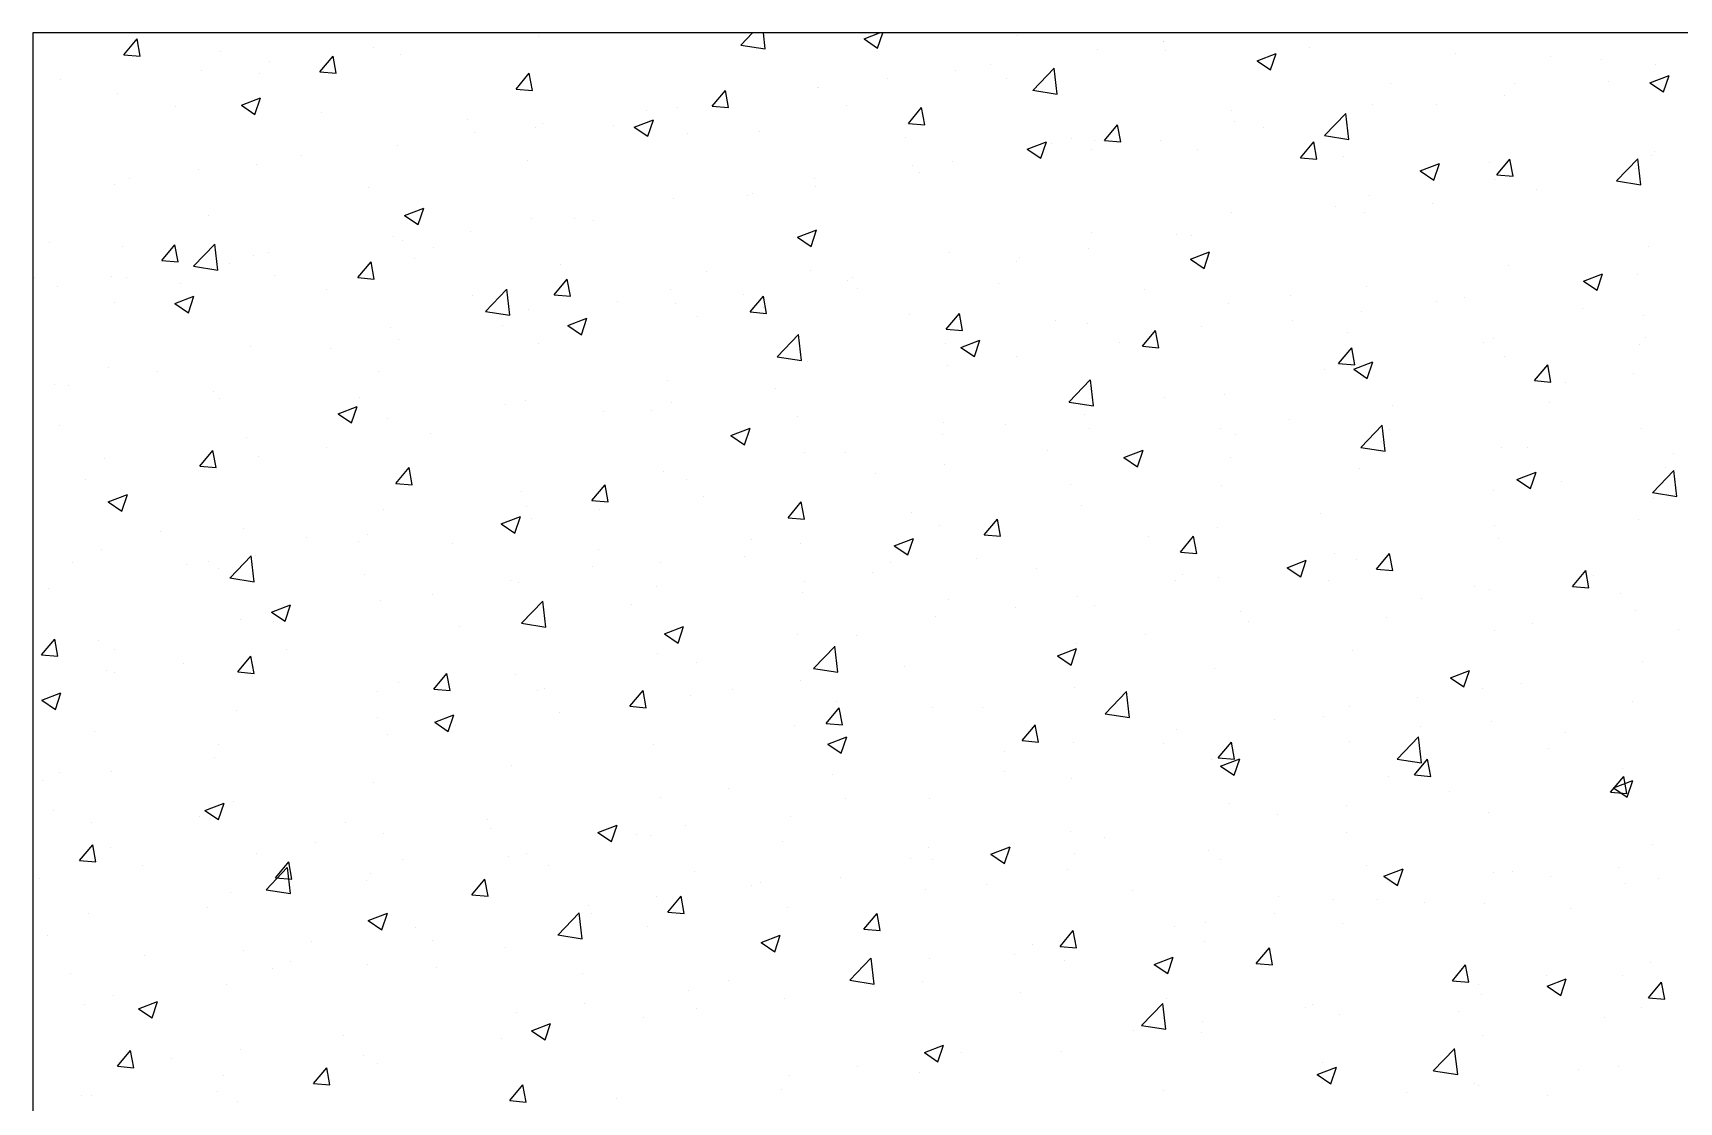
# Model space of a CAD drawing. Header units: millimetres. Extents: x 331487 to 517269, y 198509 to 399936.
# Drawn here: x 420204 to 420806, y 339705 to 340096 of the extents above; entities that cross this region are included whole.
import ezdxf

# ---------------------------------------------------------------- set-up
doc = ezdxf.new("R2010")
doc.units = ezdxf.units.MM
doc.header["$MEASUREMENT"] = 0
doc.layers.add('COLUMN', color=6, linetype='Continuous')

msp = doc.modelspace()

# ---------------------------------------------------------------- linework, layer by layer
at = {"layer": 'COLUMN'}
for p, q in [((448979.83, 340095.96), (420204.35, 340095.96)), ((420204.35, 340095.96), (420204.35, 335610.96))]:
    msp.add_line(p, q, dxfattribs=at)
at = {"layer": 'COLUMN', "color": 2, "linetype": 'Continuous'}
for p, q in [((420237.61, 340088.01), (420242.43, 340093.76)), ((420243.58, 340087.48), (420242.42, 340093.75)), ((420328.91, 340090.59), (420328.91, 340090.59)), ((420389.25, 340094.61), (420389.25, 340094.61)), ((420463.28, 340091.51), (420467.54, 340095.96)), ((420463.29, 340091.53), (420472.19, 340090.15)), ((420472.19, 340090.15), (420471.51, 340095.96)), ((420508.32, 340093.77), (420514.01, 340095.96)), ((420508.32, 340093.77), (420513.29, 340090.42)), ((420513.29, 340090.41), (420515.15, 340095.96)), ((420564.44, 340095.12), (420564.44, 340095.12)), ((420617.82, 340092.87), (420617.82, 340092.87)), ((420617.89, 340092.65), (420617.89, 340092.65)), ((420642.92, 340095.95), (420642.92, 340095.95)), ((420671.21, 340090.61), (420671.21, 340090.61)), ((420237.61, 340088.01), (420243.58, 340087.49)), ((420272.81, 340088.99), (420272.81, 340088.99)), ((420291.04, 340085.6), (420291.04, 340085.6)), ((420309.33, 340081.74), (420314.15, 340087.48)), ((420315.31, 340081.21), (420314.15, 340087.48)), ((420338.74, 340088.21), (420338.74, 340088.21)), ((420554.73, 340084.34), (420554.73, 340084.34)), ((420593.76, 340089.76), (420593.76, 340089.76)), ((420618.59, 340089.39), (420618.59, 340089.39)), ((420652.03, 340085.76), (420659.03, 340088.45)), ((420652.03, 340085.76), (420657, 340082.41)), ((420657, 340082.41), (420659.03, 340088.45)), ((420724.59, 340088.35), (420724.59, 340088.35)), ((420759.19, 340087.45), (420759.19, 340087.45)), ((420777.97, 340086.1), (420777.97, 340086.1)), ((420797.69, 340084.45), (420797.69, 340084.45)), ((420214.49, 340078.98), (420214.49, 340078.98)), ((420266.01, 340082.3), (420266.01, 340082.3)), ((420287.39, 340081.17), (420287.39, 340081.17)), ((420309.33, 340081.74), (420315.31, 340081.22)), ((420381.06, 340075.46), (420385.88, 340081.21)), ((420387.03, 340074.93), (420385.88, 340081.2)), ((420516.86, 340079.35), (420516.86, 340079.35)), ((420541.83, 340082.26), (420541.83, 340082.26)), ((420560.27, 340079.38), (420560.27, 340079.38)), ((420570, 340074.96), (420577.79, 340083.08)), ((420578.91, 340073.6), (420577.81, 340083.09)), ((420780.55, 340078.09), (420780.55, 340078.09)), ((420795.74, 340077.75), (420802.74, 340080.44)), ((420800.71, 340074.4), (420802.74, 340080.44)), ((420235.46, 340073.67), (420235.46, 340073.67)), ((420280.58, 340069.53), (420287.58, 340072.21)), ((420285.55, 340066.17), (420287.58, 340072.21)), ((420381.06, 340075.46), (420387.03, 340074.94)), ((420452.78, 340069.19), (420457.6, 340074.93)), ((420458.76, 340068.66), (420457.6, 340074.93)), ((420491.32, 340075.86), (420491.32, 340075.86)), ((420491.82, 340076.06), (420491.82, 340076.06)), ((420570.02, 340074.98), (420578.91, 340073.6)), ((420700.87, 340077.44), (420700.87, 340077.44)), ((420742.68, 340073.1), (420742.68, 340073.1)), ((420746.34, 340077.41), (420746.34, 340077.41)), ((420795.74, 340077.75), (420800.72, 340074.4)), ((420256.55, 340069), (420256.55, 340069)), ((420280.58, 340069.53), (420285.56, 340066.17)), ((420309.93, 340066.74), (420309.93, 340066.74)), ((420428.67, 340067.74), (420428.67, 340067.74)), ((420439.97, 340068.82), (420439.97, 340068.82)), ((420452.78, 340069.19), (420458.76, 340068.66)), ((420501.95, 340069.37), (420501.95, 340069.37)), ((420524.51, 340062.91), (420529.33, 340068.66)), ((420530.48, 340062.38), (420529.33, 340068.65)), ((420642.55, 340067.43), (420642.55, 340067.43)), ((420676.73, 340058.41), (420684.52, 340066.53)), ((420685.64, 340057.05), (420684.53, 340066.54)), ((420694.4, 340069.91), (420694.4, 340069.91)), ((420717.64, 340069.81), (420717.64, 340069.81)), ((420363.32, 340064.49), (420363.32, 340064.49)), ((420388.03, 340061.32), (420388.03, 340061.32)), ((420390.8, 340062.75), (420390.8, 340062.75)), ((420416.7, 340062.23), (420416.7, 340062.23)), ((420424.29, 340061.52), (420431.3, 340064.21)), ((420424.29, 340061.52), (420429.27, 340058.16)), ((420429.27, 340058.16), (420431.29, 340064.2)), ((420524.51, 340062.91), (420530.49, 340062.39)), ((420596.24, 340056.64), (420601.06, 340062.38)), ((420602.21, 340056.11), (420601.05, 340062.38)), ((420643.89, 340063.51), (420643.89, 340063.51)), ((420654.49, 340061.49), (420654.49, 340061.49)), ((420337.52, 340054.92), (420337.52, 340054.92)), ((420365.76, 340059.46), (420365.76, 340059.46)), ((420443.63, 340059.36), (420443.63, 340059.36)), ((420470.08, 340059.98), (420470.08, 340059.98)), ((420523.46, 340057.72), (420523.46, 340057.72)), ((420568.01, 340053.51), (420575.01, 340056.2)), ((420572.98, 340050.15), (420575.01, 340056.2)), ((420576.84, 340055.47), (420576.84, 340055.47)), ((420584.23, 340057.42), (420584.23, 340057.42)), ((420592.55, 340056.47), (420592.55, 340056.47)), ((420596.24, 340056.64), (420602.21, 340056.11)), ((420616.61, 340056.51), (420616.61, 340056.51)), ((420667.96, 340050.36), (420672.78, 340056.11)), ((420673.94, 340049.83), (420672.78, 340056.1)), ((420676.74, 340058.42), (420685.64, 340057.05)), ((420302.61, 340051.14), (420302.61, 340051.14)), ((420385.31, 340049.35), (420385.31, 340049.35)), ((420540.61, 340048.97), (420540.61, 340048.97)), ((420568.01, 340053.51), (420572.98, 340050.15)), ((420591.58, 340053.21), (420591.58, 340053.21)), ((420630.23, 340053.21), (420630.23, 340053.21)), ((420667.96, 340050.36), (420673.94, 340049.84)), ((420683.61, 340050.96), (420683.61, 340050.96)), ((420711.72, 340045.5), (420718.72, 340048.19)), ((420716.69, 340042.14), (420718.72, 340048.19)), ((420736.99, 340048.7), (420736.99, 340048.7)), ((420739.69, 340044.09), (420744.51, 340049.83)), ((420745.66, 340043.56), (420744.51, 340049.83)), ((420783.45, 340041.86), (420791.24, 340049.97)), ((420792.36, 340040.49), (420791.26, 340049.99)), ((420796.47, 340051.16), (420796.47, 340051.16)), ((420797.38, 340052.46), (420797.38, 340052.46)), ((420239.7, 340042.86), (420239.7, 340042.86)), ((420264.73, 340046.16), (420264.73, 340046.16)), ((420286.18, 340047.88), (420286.18, 340047.88)), ((420490.1, 340042.57), (420490.1, 340042.57)), ((420525.91, 340047.41), (420525.91, 340047.41)), ((420528.42, 340044.9), (420528.42, 340044.9)), ((420711.72, 340045.5), (420716.69, 340042.15)), ((420739.06, 340042.45), (420739.06, 340042.45)), ((420739.69, 340044.09), (420745.66, 340043.56)), ((420745.13, 340044.12), (420745.13, 340044.12)), ((420790.37, 340046.44), (420790.37, 340046.44)), ((420234.24, 340040.38), (420234.24, 340040.38)), ((420327, 340039.34), (420327, 340039.34)), ((420465.52, 340036.61), (420465.52, 340036.61)), ((420467.59, 340037.4), (420467.59, 340037.4)), ((420490.55, 340039.91), (420490.55, 340039.91)), ((420693.19, 340036.62), (420693.19, 340036.62)), ((420754.24, 340038.65), (420754.24, 340038.65)), ((420783.47, 340041.87), (420792.36, 340040.49)), ((420340.27, 340029.27), (420347.27, 340031.95)), ((420345.24, 340025.91), (420347.27, 340031.95)), ((420438.76, 340035.53), (420438.76, 340035.53)), ((420642.68, 340030.22), (420642.68, 340030.22)), ((420680.74, 340032.44), (420680.74, 340032.44)), ((420691.34, 340030.37), (420691.34, 340030.37)), ((420716.37, 340033.66), (420716.37, 340033.66)), ((420268.68, 340029.32), (420268.68, 340029.32)), ((420340.27, 340029.27), (420345.25, 340025.91)), ((420386.82, 340028.03), (420386.82, 340028.03)), ((420402.36, 340028.3), (420402.36, 340028.3)), ((420409.28, 340027.39), (420409.28, 340027.39)), ((420483.98, 340021.26), (420490.99, 340023.94)), ((420488.96, 340017.9), (420490.98, 340023.94)), ((420210.36, 340019.31), (420210.36, 340019.31)), ((420237.08, 340017.9), (420237.08, 340017.9)), ((420251.48, 340012.79), (420256.3, 340018.54)), ((420257.46, 340012.27), (420256.3, 340018.53)), ((420263.09, 340010.65), (420270.88, 340018.77)), ((420272, 340009.29), (420270.89, 340018.79)), ((420336.31, 340021.63), (420336.31, 340021.63)), ((420339.46, 340020.02), (420339.46, 340020.02)), ((420364.49, 340023.31), (420364.49, 340023.31)), ((420483.98, 340021.26), (420488.96, 340017.9)), ((420591.33, 340023.18), (420591.33, 340023.18)), ((420622.42, 340022.42), (420622.42, 340022.42)), ((420628.18, 340022.05), (420628.18, 340022.05)), ((420251.48, 340012.79), (420257.46, 340012.27)), ((420284.96, 340014.59), (420284.96, 340014.59)), ((420290.46, 340015.64), (420290.46, 340015.64)), ((420323.21, 340006.52), (420328.03, 340012.26)), ((420329.18, 340005.99), (420328.03, 340012.26)), ((420343.84, 340013.39), (420343.84, 340013.39)), ((420350.96, 340017.38), (420350.96, 340017.38)), ((420539.39, 340015.68), (420539.39, 340015.68)), ((420564.1, 340012.41), (420564.1, 340012.41)), ((420565.27, 340013.77), (420565.27, 340013.77)), ((420590.31, 340017.07), (420590.31, 340017.07)), ((420627.7, 340013.25), (420634.7, 340015.94)), ((420627.7, 340013.25), (420632.67, 340009.89)), ((420632.67, 340009.89), (420634.7, 340015.93)), ((420795.25, 340017.87), (420795.25, 340017.87)), ((420204.78, 340006.72), (420204.78, 340006.72)), ((420233.02, 340007.09), (420233.02, 340007.09)), ((420238.43, 340006.72), (420238.43, 340006.72)), ((420263.1, 340010.67), (420272, 340009.29)), ((420276.3, 340011.7), (420276.3, 340011.7)), ((420292.64, 340007.37), (420292.64, 340007.37)), ((420323.21, 340006.52), (420329.18, 340006)), ((420394.93, 340000.24), (420399.75, 340005.99)), ((420397.22, 340011.13), (420397.22, 340011.13)), ((420400.91, 339999.72), (420399.75, 340005.98)), ((420450.61, 340008.88), (420450.61, 340008.88)), ((420488.88, 340009.28), (420488.88, 340009.28)), ((420503.99, 340006.62), (420503.99, 340006.62)), ((420743.91, 340010.83), (420743.91, 340010.83)), ((420771.41, 340005.24), (420778.41, 340007.93)), ((420776.38, 340001.88), (420778.41, 340007.93)), ((420791.09, 340007.52), (420791.09, 340007.52)), ((420213.39, 340003.42), (420213.39, 340003.42)), ((420258.16, 340004.47), (420258.16, 340004.47)), ((420311.54, 340002.21), (420311.54, 340002.21)), ((420364.93, 339999.96), (420364.93, 339999.96)), ((420369.81, 339994.1), (420377.6, 340002.22)), ((420378.72, 339992.74), (420377.62, 340002.23)), ((420394.93, 340000.24), (420400.91, 339999.72)), ((420437.54, 340002.24), (420437.54, 340002.24)), ((420464.24, 340000.47), (420464.24, 340000.47)), ((420502.12, 340005.46), (420502.12, 340005.46)), ((420505.79, 340002.4), (420505.79, 340002.4)), ((420557.37, 340004.37), (420557.37, 340004.37)), ((420610.75, 340002.11), (420610.75, 340002.11)), ((420664.14, 339999.86), (420664.14, 339999.86)), ((420691.97, 340003.33), (420691.97, 340003.33)), ((420771.41, 340005.24), (420776.39, 340001.88)), ((420234.32, 339997.36), (420234.32, 339997.36)), ((420256.25, 339997.01), (420263.25, 339999.7)), ((420256.25, 339997.01), (420261.22, 339993.66)), ((420261.22, 339993.66), (420263.25, 339999.7)), ((420369.83, 339994.12), (420378.72, 339992.74)), ((420385.6, 339994.74), (420385.6, 339994.74)), ((420418.31, 339997.7), (420418.31, 339997.7)), ((420439.21, 339997.17), (420439.21, 339997.17)), ((420466.66, 339993.97), (420471.48, 339999.71)), ((420466.66, 339993.97), (420472.64, 339993.45)), ((420472.63, 339993.44), (420471.48, 339999.71)), ((420471.69, 339995.45), (420471.69, 339995.45)), ((420641.46, 339996.93), (420641.46, 339996.93)), ((420690.06, 339994.22), (420690.06, 339994.22)), ((420717.52, 339997.6), (420717.52, 339997.6)), ((420727.94, 339999.21), (420727.94, 339999.21)), ((420770.9, 339995.35), (420770.9, 339995.35)), ((420335.09, 339988.34), (420335.09, 339988.34)), ((420376.06, 339988.86), (420376.06, 339988.86)), ((420399.96, 339989), (420406.96, 339991.69)), ((420399.96, 339989), (420404.94, 339985.65)), ((420404.93, 339985.65), (420406.96, 339991.69)), ((420447.47, 339992.39), (420447.47, 339992.39)), ((420525.07, 339993.19), (420525.07, 339993.19)), ((420538.38, 339987.69), (420543.21, 339993.44)), ((420544.36, 339987.16), (420543.2, 339993.43)), ((420578.46, 339990.93), (420578.46, 339990.93)), ((420590.12, 339989.89), (420590.12, 339989.89)), ((420631.84, 339988.68), (420631.84, 339988.68)), ((420665.03, 339990.92), (420665.03, 339990.92)), ((420793.25, 339992.79), (420793.25, 339992.79)), ((420338.18, 339983.87), (420338.18, 339983.87)), ((420389.15, 339982.38), (420389.15, 339982.38)), ((420476.54, 339977.55), (420484.33, 339985.67)), ((420485.45, 339976.19), (420484.34, 339985.68)), ((420538.18, 339982.39), (420538.18, 339982.39)), ((420538.38, 339987.69), (420544.36, 339987.17)), ((420543.68, 339980.99), (420550.68, 339983.68)), ((420548.65, 339977.64), (420550.67, 339983.68)), ((420601.87, 339982.61), (420601.87, 339982.61)), ((420610.11, 339981.42), (420614.93, 339987.16)), ((420616.09, 339980.89), (420614.93, 339987.16)), ((420685.22, 339986.42), (420685.22, 339986.42)), ((420734.93, 339982.78), (420734.93, 339982.78)), ((420738.6, 339984.17), (420738.6, 339984.17)), ((420791.98, 339981.91), (420791.98, 339981.91)), ((420794.04, 339984.58), (420794.04, 339984.58)), ((420283.75, 339981.3), (420283.75, 339981.3)), ((420313.15, 339980.58), (420313.15, 339980.58)), ((420476.55, 339977.56), (420485.45, 339976.19)), ((420487.67, 339975.99), (420487.67, 339975.99)), ((420543.68, 339980.99), (420548.65, 339977.64)), ((420564, 339977.62), (420564, 339977.62)), ((420610.11, 339981.42), (420616.09, 339980.9)), ((420681.84, 339975.14), (420686.66, 339980.89)), ((420687.81, 339974.61), (420686.66, 339980.88)), ((420742.69, 339977.54), (420742.69, 339977.54)), ((420231.81, 339973.8), (420231.81, 339973.8)), ((420249.99, 339972.26), (420249.99, 339972.26)), ((420330.83, 339972.37), (420330.83, 339972.37)), ((420538.97, 339974.33), (420538.97, 339974.33)), ((420676.61, 339972.77), (420676.61, 339972.77)), ((420681.84, 339975.14), (420687.81, 339974.62)), ((420687.39, 339972.99), (420694.39, 339975.67)), ((420687.39, 339972.99), (420692.36, 339969.63)), ((420690.75, 339970.04), (420690.75, 339970.04)), ((420692.36, 339969.63), (420694.39, 339975.67)), ((420753.56, 339968.87), (420758.38, 339974.61)), ((420759.54, 339968.34), (420758.38, 339974.61)), ((420789.82, 339971.38), (420789.82, 339971.38)), ((420212.12, 339967.28), (420212.12, 339967.28)), ((420217.18, 339967.07), (420217.18, 339967.07)), ((420270.56, 339964.81), (420270.56, 339964.81)), ((420436.32, 339968.95), (420436.32, 339968.95)), ((420475.81, 339966.01), (420475.81, 339966.01)), ((420583.26, 339961), (420591.05, 339969.11)), ((420592.17, 339959.63), (420591.07, 339969.13)), ((420753.56, 339968.87), (420759.54, 339968.34)), ((420764.78, 339968.08), (420764.78, 339968.08)), ((420272.51, 339962.36), (420272.51, 339962.36)), ((420315.94, 339956.75), (420322.94, 339959.44)), ((420320.91, 339953.39), (420322.94, 339959.44)), ((420323.95, 339962.56), (420323.95, 339962.56)), ((420377.33, 339960.3), (420377.33, 339960.3)), ((420384.38, 339961.45), (420384.38, 339961.45)), ((420412.9, 339957.73), (420412.9, 339957.73)), ((420430.71, 339958.05), (420430.71, 339958.05)), ((420437.94, 339961.03), (420437.94, 339961.03)), ((420583.28, 339961.01), (420592.17, 339959.63)), ((420618.29, 339962.76), (420618.29, 339962.76)), ((420640.24, 339963.64), (420640.24, 339963.64)), ((420701.63, 339959.77), (420701.63, 339959.77)), ((420758.89, 339960.82), (420758.89, 339960.82)), ((420214.19, 339952.35), (420214.19, 339952.35)), ((420315.94, 339956.75), (420320.91, 339953.4)), ((420333.87, 339955.05), (420333.87, 339955.05)), ((420484.09, 339955.79), (420484.09, 339955.79)), ((420537.48, 339953.54), (420537.48, 339953.54)), ((420559.98, 339952.75), (420559.98, 339952.75)), ((420588.9, 339956.6), (420588.9, 339956.6)), ((420663.76, 339954.78), (420663.76, 339954.78)), ((420689.98, 339944.44), (420697.77, 339952.56)), ((420698.89, 339943.08), (420697.79, 339952.58)), ((420282.53, 339948.01), (420282.53, 339948.01)), ((420349.75, 339949.42), (420349.75, 339949.42)), ((420459.65, 339948.74), (420466.66, 339951.43)), ((420459.65, 339948.74), (420464.63, 339945.39)), ((420464.62, 339945.38), (420466.65, 339951.43)), ((420536.96, 339949.1), (420536.96, 339949.1)), ((420590.86, 339951.28), (420590.86, 339951.28)), ((420638.72, 339951.48), (420638.72, 339951.48)), ((420644.24, 339949.03), (420644.24, 339949.03)), ((420697.62, 339946.77), (420697.62, 339946.77)), ((420700.57, 339950.81), (420700.57, 339950.81)), ((420792.82, 339951.29), (420792.82, 339951.29)), ((420230.59, 339940.51), (420230.59, 339940.51)), ((420265.36, 339937.57), (420270.18, 339943.32)), ((420271.33, 339937.05), (420270.17, 339943.31)), ((420286.84, 339941.14), (420286.84, 339941.14)), ((420311.88, 339944.43), (420311.88, 339944.43)), ((420486.45, 339942.7), (420486.45, 339942.7)), ((420501.66, 339942.74), (420501.66, 339942.74)), ((420575.57, 339943.17), (420575.57, 339943.17)), ((420603.37, 339940.73), (420610.37, 339943.42)), ((420603.37, 339940.73), (420608.34, 339937.38)), ((420608.34, 339937.38), (420610.37, 339943.42)), ((420642.26, 339940.8), (420642.26, 339940.8)), ((420690, 339944.46), (420698.89, 339943.08)), ((420741.48, 339944.25), (420741.48, 339944.25)), ((420751, 339944.51), (420751, 339944.51)), ((420804.39, 339942.26), (420804.39, 339942.26)), ((420265.36, 339937.57), (420271.33, 339937.05)), ((420337.08, 339931.3), (420341.9, 339937.05)), ((420343.06, 339930.77), (420341.9, 339937.04)), ((420435.11, 339935.66), (420435.11, 339935.66)), ((420512.66, 339934.89), (420512.66, 339934.89)), ((420537.69, 339938.18), (420537.69, 339938.18)), ((420689.54, 339936.75), (420689.54, 339936.75)), ((420747.08, 339932.72), (420754.08, 339935.41)), ((420752.05, 339929.37), (420754.08, 339935.41)), ((420796.71, 339927.89), (420804.5, 339936.01)), ((420801.38, 339936.92), (420801.38, 339936.92)), ((420805.62, 339926.53), (420804.51, 339936.03)), ((420223.69, 339932.82), (420223.69, 339932.82)), ((420337.08, 339931.3), (420343.06, 339930.78)), ((420383.17, 339928.16), (420383.17, 339928.16)), ((420408.81, 339925.02), (420413.63, 339930.77)), ((420414.78, 339924.5), (420413.63, 339930.76)), ((420443.34, 339932.73), (420443.34, 339932.73)), ((420583.94, 339930.79), (420583.94, 339930.79)), ((420639.03, 339930.35), (420639.03, 339930.35)), ((420738.48, 339928.64), (420738.48, 339928.64)), ((420747.08, 339932.72), (420752.05, 339929.37)), ((420763.51, 339931.93), (420763.51, 339931.93)), ((420796.72, 339927.91), (420805.62, 339926.53)), ((420231.92, 339924.5), (420238.92, 339927.18)), ((420231.92, 339924.5), (420236.89, 339921.14)), ((420236.89, 339921.14), (420238.92, 339927.18)), ((420332.66, 339921.76), (420332.66, 339921.76)), ((420385.02, 339922.72), (420385.02, 339922.72)), ((420408.81, 339925.02), (420414.78, 339924.5)), ((420411.63, 339921.59), (420411.63, 339921.59)), ((420449.5, 339926.57), (420449.5, 339926.57)), ((420480.53, 339918.75), (420485.35, 339924.49)), ((420486.51, 339918.22), (420485.35, 339924.49)), ((420587.68, 339923.31), (420587.68, 339923.31)), ((420797.08, 339925.83), (420797.08, 339925.83)), ((420375.63, 339916.49), (420382.63, 339919.18)), ((420375.63, 339916.49), (420380.61, 339913.13)), ((420380.6, 339913.13), (420382.63, 339919.17)), ((420386.6, 339918.29), (420386.6, 339918.29)), ((420480.53, 339918.75), (420486.51, 339918.23)), ((420525.62, 339920.78), (420525.62, 339920.78)), ((420535.75, 339915.81), (420535.75, 339915.81)), ((420552.26, 339912.47), (420557.08, 339918.22)), ((420558.24, 339911.95), (420557.08, 339918.21)), ((420675.32, 339920.32), (420675.32, 339920.32)), ((420738.77, 339915.82), (420738.77, 339915.82)), ((420791.61, 339918), (420791.61, 339918)), ((420251.09, 339913.71), (420251.09, 339913.71)), ((420281.31, 339914.72), (420281.31, 339914.72)), ((420304.47, 339911.46), (420304.47, 339911.46)), ((420323.44, 339909.98), (420323.44, 339909.98)), ((420326.7, 339912.71), (420326.7, 339912.71)), ((420467.3, 339910.77), (420467.3, 339910.77)), ((420519.34, 339908.48), (420526.35, 339911.17)), ((420524.32, 339905.12), (420526.34, 339911.17)), ((420552.26, 339912.47), (420558.24, 339911.95)), ((420612.41, 339912.04), (420612.41, 339912.04)), ((420623.99, 339906.2), (420628.81, 339911.94)), ((420629.96, 339905.67), (420628.8, 339911.94)), ((420637.45, 339915.34), (420637.45, 339915.34)), ((420740.26, 339910.96), (420740.26, 339910.96)), ((420229.38, 339907.22), (420229.38, 339907.22)), ((420276.35, 339896.69), (420284.13, 339904.81)), ((420285.26, 339895.33), (420284.15, 339904.82)), ((420285.57, 339904.99), (420285.57, 339904.99)), ((420357.86, 339909.2), (420357.86, 339909.2)), ((420411.24, 339906.95), (420411.24, 339906.95)), ((420464.62, 339904.69), (420464.62, 339904.69)), ((420485.24, 339909.41), (420485.24, 339909.41)), ((420519.34, 339908.48), (420524.32, 339905.12)), ((420549.26, 339903.73), (420549.26, 339903.73)), ((420623.99, 339906.2), (420629.96, 339905.68)), ((420680.45, 339905.81), (420680.45, 339905.81)), ((420695.71, 339899.92), (420700.53, 339905.67)), ((420701.69, 339899.4), (420700.53, 339905.66)), ((420218.79, 339902.54), (420218.79, 339902.54)), ((420260.53, 339901.69), (420260.53, 339901.69)), ((420268.38, 339902.7), (420268.38, 339902.7)), ((420272.18, 339900.28), (420272.18, 339900.28)), ((420325.56, 339898.03), (420325.56, 339898.03)), ((420408.98, 339900.76), (420408.98, 339900.76)), ((420433.89, 339902.37), (420433.89, 339902.37)), ((420511.39, 339898.74), (420511.39, 339898.74)), ((420518, 339902.44), (420518, 339902.44)), ((420571.38, 339900.18), (420571.38, 339900.18)), ((420624.77, 339897.93), (420624.77, 339897.93)), ((420663.06, 339900.47), (420670.06, 339903.16)), ((420663.06, 339900.47), (420668.03, 339897.12)), ((420668.03, 339897.11), (420670.06, 339903.16)), ((420688.32, 339903.47), (420688.32, 339903.47)), ((420695.71, 339899.92), (420701.69, 339899.4)), ((420767.44, 339893.65), (420772.26, 339899.39)), ((420773.41, 339893.12), (420772.26, 339899.39)), ((420775.08, 339897.48), (420775.08, 339897.48)), ((420210.06, 339892.68), (420210.06, 339892.68)), ((420276.36, 339896.7), (420285.26, 339895.33)), ((420378.94, 339895.77), (420378.94, 339895.77)), ((420381.95, 339894.87), (420381.95, 339894.87)), ((420432.32, 339893.52), (420432.32, 339893.52)), ((420486.35, 339895.45), (420486.35, 339895.45)), ((420622.13, 339895.8), (420622.13, 339895.8)), ((420637.81, 339897.06), (420637.81, 339897.06)), ((420678.15, 339895.67), (420678.15, 339895.67)), ((420731.53, 339893.41), (420731.53, 339893.41)), ((420737.2, 339892.49), (420737.2, 339892.49)), ((420767.44, 339893.65), (420773.41, 339893.13)), ((420291.61, 339884.24), (420298.61, 339886.92)), ((420296.58, 339880.88), (420298.61, 339886.92)), ((420331.44, 339888.47), (420331.44, 339888.47)), ((420350.66, 339890.75), (420350.66, 339890.75)), ((420383.07, 339880.14), (420390.86, 339888.25)), ((420391.98, 339878.77), (420390.87, 339888.27)), ((420423.2, 339887.13), (420423.2, 339887.13)), ((420485.7, 339891.26), (420485.7, 339891.26)), ((420539.09, 339889), (420539.09, 339889)), ((420563.81, 339885.79), (420563.81, 339885.79)), ((420586.47, 339890.02), (420586.47, 339890.02)), ((420592.47, 339886.75), (420592.47, 339886.75)), ((420712.17, 339889.2), (420712.17, 339889.2)), ((420784.91, 339891.16), (420784.91, 339891.16)), ((420280.1, 339881.43), (420280.1, 339881.43)), ((420291.61, 339884.24), (420296.58, 339880.88)), ((420292.34, 339880.74), (420292.34, 339880.74)), ((420383.09, 339880.15), (420391.98, 339878.77)), ((420385.32, 339882.15), (420385.32, 339882.15)), ((420534.53, 339882.52), (420534.53, 339882.52)), ((420645.85, 339884.49), (420645.85, 339884.49)), ((420649.01, 339880.88), (420649.01, 339880.88)), ((420699.23, 339882.24), (420699.23, 339882.24)), ((420752.62, 339879.98), (420752.62, 339879.98)), ((420790.39, 339884.71), (420790.39, 339884.71)), ((420207.5, 339868.63), (420212.33, 339874.38)), ((420213.48, 339868.1), (420212.32, 339874.37)), ((420228.16, 339873.93), (420228.16, 339873.93)), ((420360.29, 339878.85), (420360.29, 339878.85)), ((420435.32, 339876.23), (420442.32, 339878.91)), ((420435.32, 339876.23), (420440.3, 339872.87)), ((420440.29, 339872.87), (420442.32, 339878.91)), ((420484.02, 339876.12), (420484.02, 339876.12)), ((420505.49, 339875.77), (420505.49, 339875.77)), ((420611.14, 339875.9), (420611.14, 339875.9)), ((420739.05, 339877.67), (420739.05, 339877.67)), ((420806, 339877.73), (420806, 339877.73)), ((420207.5, 339868.63), (420213.48, 339868.11)), ((420234.03, 339870.73), (420234.03, 339870.73)), ((420279.23, 339862.36), (420284.05, 339868.1)), ((420285.21, 339861.83), (420284.05, 339868.1)), ((420297.13, 339870.54), (420297.13, 339870.54)), ((420432.68, 339869.08), (420432.68, 339869.08)), ((420489.79, 339863.58), (420497.58, 339871.7)), ((420498.7, 339862.22), (420497.6, 339871.72)), ((420579.03, 339868.22), (420586.04, 339870.91)), ((420579.03, 339868.22), (420584.01, 339864.86)), ((420584.01, 339864.86), (420586.03, 339870.9)), ((420586.11, 339872.6), (420586.11, 339872.6)), ((420687.11, 339870.18), (420687.11, 339870.18)), ((420231.2, 339862.88), (420231.2, 339862.88)), ((420234.23, 339862.25), (420234.23, 339862.25)), ((420259.26, 339865.55), (420259.26, 339865.55)), ((420279.23, 339862.36), (420285.21, 339861.83)), ((420350.96, 339856.08), (420355.78, 339861.83)), ((420356.93, 339855.55), (420355.78, 339861.82)), ((420380.74, 339861.58), (420380.74, 339861.58)), ((420447.17, 339865.76), (420447.17, 339865.76)), ((420489.81, 339863.6), (420498.7, 339862.22)), ((420522.95, 339864.29), (420522.95, 339864.29)), ((420636.6, 339863.77), (420636.6, 339863.77)), ((420722.75, 339860.21), (420729.75, 339862.9)), ((420727.72, 339856.85), (420729.75, 339862.9)), ((420792.96, 339866.16), (420792.96, 339866.16)), ((420284.58, 339860.63), (420284.58, 339860.63)), ((420337.96, 339858.37), (420337.96, 339858.37)), ((420350.96, 339856.08), (420356.93, 339855.56)), ((420388.85, 339855.75), (420388.85, 339855.75)), ((420391.34, 339856.12), (420391.34, 339856.12)), ((420422.68, 339849.81), (420427.5, 339855.55)), ((420428.66, 339849.28), (420427.5, 339855.54)), ((420460.05, 339856), (420460.05, 339856)), ((420485.08, 339859.3), (420485.08, 339859.3)), ((420585.25, 339856.73), (420585.25, 339856.73)), ((420722.75, 339860.21), (420727.72, 339856.85)), ((420734.64, 339856.15), (420734.64, 339856.15)), ((420748.77, 339858.04), (420748.77, 339858.04)), ((420207.59, 339851.98), (420214.59, 339854.67)), ((420207.59, 339851.98), (420212.56, 339848.63)), ((420212.56, 339848.63), (420214.59, 339854.67)), ((420330.23, 339855.18), (420330.23, 339855.18)), ((420422.68, 339849.81), (420428.66, 339849.28)), ((420444.72, 339853.86), (420444.72, 339853.86)), ((420498.11, 339851.61), (420498.11, 339851.61)), ((420551.49, 339849.35), (420551.49, 339849.35)), ((420596.52, 339847.03), (420604.31, 339855.15)), ((420605.43, 339845.67), (420604.32, 339855.17)), ((420685.86, 339849.76), (420685.86, 339849.76)), ((420710.9, 339853.05), (420710.9, 339853.05)), ((420789.17, 339851.43), (420789.17, 339851.43)), ((420278.88, 339848.14), (420278.88, 339848.14)), ((420330.54, 339845.74), (420330.54, 339845.74)), ((420351.3, 339843.97), (420358.3, 339846.66)), ((420351.3, 339843.97), (420356.27, 339840.62)), ((420356.27, 339840.62), (420358.3, 339846.66)), ((420396.89, 339847.69), (420396.89, 339847.69)), ((420494.41, 339843.53), (420499.23, 339849.28)), ((420494.41, 339843.53), (420500.39, 339843.01)), ((420500.38, 339843), (420499.23, 339849.27)), ((420533.31, 339849.24), (420533.31, 339849.24)), ((420596.53, 339847.05), (420605.43, 339845.67)), ((420604.87, 339847.09), (420604.87, 339847.09)), ((420658.25, 339844.84), (420658.25, 339844.84)), ((420676.32, 339846.14), (420676.32, 339846.14)), ((420737.83, 339844.38), (420737.83, 339844.38)), ((420226.94, 339840.64), (420226.94, 339840.64)), ((420333.98, 339839.41), (420333.98, 339839.41)), ((420359.02, 339842.7), (420359.02, 339842.7)), ((420482.8, 339842.83), (420482.8, 339842.83)), ((420495.01, 339835.96), (420502.01, 339838.65)), ((420499.98, 339832.61), (420502.01, 339838.65)), ((420566.13, 339837.25), (420570.96, 339843)), ((420572.11, 339836.73), (420570.95, 339842.99)), ((420622.71, 339841.44), (420622.71, 339841.44)), ((420703.24, 339830.48), (420711.03, 339838.6)), ((420712.15, 339829.12), (420711.05, 339838.61)), ((420711.64, 339842.58), (420711.64, 339842.58)), ((420765.02, 339840.33), (420765.02, 339840.33)), ((420272.22, 339835.73), (420272.22, 339835.73)), ((420431.46, 339835.79), (420431.46, 339835.79)), ((420495.01, 339835.96), (420499.99, 339832.61)), ((420559.8, 339833.16), (420559.8, 339833.16)), ((420566.13, 339837.25), (420572.11, 339836.73)), ((420584.83, 339836.46), (420584.83, 339836.46)), ((420618, 339836.13), (420618, 339836.13)), ((420637.86, 339830.98), (420642.68, 339836.73)), ((420643.84, 339830.45), (420642.68, 339836.72)), ((420685.89, 339836.89), (420685.89, 339836.89)), ((420758.6, 339834.19), (420758.6, 339834.19)), ((420213.9, 339825.72), (420213.9, 339825.72)), ((420232.95, 339826.11), (420232.95, 339826.11)), ((420270.83, 339831.09), (420270.83, 339831.09)), ((420379.52, 339828.29), (420379.52, 339828.29)), ((420559.68, 339826.12), (420559.68, 339826.12)), ((420635.38, 339830.48), (420635.38, 339830.48)), ((420637.86, 339830.98), (420643.84, 339830.46)), ((420638.73, 339827.96), (420645.73, 339830.64)), ((420638.73, 339827.96), (420643.7, 339824.6)), ((420643.7, 339824.6), (420645.72, 339830.64)), ((420703.26, 339830.5), (420712.15, 339829.12)), ((420709.59, 339824.7), (420714.41, 339830.45)), ((420715.56, 339824.18), (420714.41, 339830.44)), ((420785.62, 339826.91), (420785.62, 339826.91)), ((420207.92, 339822.81), (420207.92, 339822.81)), ((420329.01, 339821.89), (420329.01, 339821.89)), ((420458.77, 339819.86), (420458.77, 339819.86)), ((420496.65, 339824.85), (420496.65, 339824.85)), ((420584.04, 339823.44), (420584.04, 339823.44)), ((420700.28, 339824.18), (420700.28, 339824.18)), ((420709.59, 339824.7), (420715.56, 339824.18)), ((420781.31, 339818.43), (420786.13, 339824.17)), ((420782.44, 339819.95), (420789.44, 339822.63)), ((420782.44, 339819.95), (420787.41, 339816.59)), ((420787.29, 339817.9), (420786.13, 339824.17)), ((420787.41, 339816.59), (420789.44, 339822.63)), ((420267.28, 339811.72), (420274.28, 339814.41)), ((420272.25, 339808.36), (420274.28, 339814.41)), ((420277.67, 339814.85), (420277.67, 339814.85)), ((420433.74, 339816.56), (420433.74, 339816.56)), ((420501.36, 339816.11), (420501.36, 339816.11)), ((420532.1, 339815.95), (420532.1, 339815.95)), ((420641.96, 339814.17), (420641.96, 339814.17)), ((420684.59, 339813.61), (420684.59, 339813.61)), ((420722.46, 339818.6), (420722.46, 339818.6)), ((420781.31, 339818.43), (420787.29, 339817.91)), ((420787.96, 339818.14), (420787.96, 339818.14)), ((420211.72, 339811.78), (420211.72, 339811.78)), ((420225.73, 339807.35), (420225.73, 339807.35)), ((420265.1, 339809.53), (420265.1, 339809.53)), ((420267.28, 339811.72), (420272.25, 339808.36)), ((420318.49, 339807.27), (420318.49, 339807.27)), ((420370.58, 339808.25), (420370.58, 339808.25)), ((420481.59, 339809.54), (420481.59, 339809.54)), ((420659.56, 339810.32), (420659.56, 339810.32)), ((420736.61, 339811.09), (420736.61, 339811.09)), ((420332.71, 339803.26), (420332.71, 339803.26)), ((420371.87, 339805.02), (420371.87, 339805.02)), ((420410.99, 339803.71), (420417.99, 339806.4)), ((420410.99, 339803.71), (420415.96, 339800.36)), ((420415.96, 339800.35), (420417.99, 339806.4)), ((420425.25, 339802.76), (420425.25, 339802.76)), ((420430.24, 339802.5), (420430.24, 339802.5)), ((420443.04, 339806.1), (420443.04, 339806.1)), ((420583.64, 339804.16), (420583.64, 339804.16)), ((420596.4, 339802), (420596.4, 339802)), ((420684.68, 339803.6), (420684.68, 339803.6)), ((420221.38, 339793.41), (420226.2, 339799.16)), ((420227.36, 339792.88), (420226.2, 339799.15)), ((420232.81, 339798.35), (420232.81, 339798.35)), ((420286.19, 339796.1), (420286.19, 339796.1)), ((420307.68, 339799.97), (420307.68, 339799.97)), ((420384.73, 339796.09), (420384.73, 339796.09)), ((420478.63, 339800.51), (420478.63, 339800.51)), ((420532.02, 339798.25), (420532.02, 339798.25)), ((420554.7, 339795.7), (420561.7, 339798.39)), ((420554.7, 339795.7), (420559.68, 339792.35)), ((420558.53, 339797.01), (420558.53, 339797.01)), ((420559.67, 339792.35), (420561.7, 339798.39)), ((420585.4, 339796), (420585.4, 339796)), ((420634.16, 339797.2), (420634.16, 339797.2)), ((420796.79, 339799.2), (420796.79, 339799.2)), ((420221.38, 339793.41), (420227.36, 339792.89)), ((420244.52, 339791.65), (420244.52, 339791.65)), ((420289.6, 339782.72), (420297.39, 339790.84)), ((420293.11, 339787.14), (420297.93, 339792.88)), ((420298.51, 339781.36), (420297.41, 339790.86)), ((420299.08, 339786.61), (420297.93, 339792.88)), ((420339.57, 339793.84), (420339.57, 339793.84)), ((420378.3, 339795.01), (420378.3, 339795.01)), ((420392.95, 339791.58), (420392.95, 339791.58)), ((420446.34, 339789.33), (420446.34, 339789.33)), ((420525.32, 339794.15), (420525.32, 339794.15)), ((420533.49, 339793.72), (420533.49, 339793.72)), ((420582.82, 339790.15), (420582.82, 339790.15)), ((420638.78, 339793.74), (420638.78, 339793.74)), ((420692.16, 339791.48), (420692.16, 339791.48)), ((420698.42, 339787.69), (420705.42, 339790.38)), ((420703.39, 339784.34), (420705.42, 339790.38)), ((420738.47, 339789.19), (420738.47, 339789.19)), ((420745.54, 339789.23), (420745.54, 339789.23)), ((420784.34, 339790.77), (420784.34, 339790.77)), ((420206.65, 339786.67), (420206.65, 339786.67)), ((420293.11, 339787.14), (420299.08, 339786.61)), ((420326.41, 339786.08), (420326.41, 339786.08)), ((420327.79, 339788.6), (420327.79, 339788.6)), ((420364.83, 339780.86), (420369.65, 339786.61)), ((420370.81, 339780.33), (420369.65, 339786.6)), ((420467.01, 339784.14), (420467.01, 339784.14)), ((420470.34, 339785.4), (420470.34, 339785.4)), ((420499.72, 339787.07), (420499.72, 339787.07)), ((420553.1, 339784.82), (420553.1, 339784.82)), ((420698.42, 339787.69), (420703.39, 339784.34)), ((420759.31, 339787.47), (420759.31, 339787.47)), ((420786.74, 339784.85), (420786.74, 339784.85)), ((420798.93, 339786.97), (420798.93, 339786.97)), ((420276.45, 339781.56), (420276.45, 339781.56)), ((420289.62, 339782.74), (420298.51, 339781.36)), ((420364.83, 339780.86), (420370.81, 339780.34)), ((420407.43, 339777.12), (420407.43, 339777.12)), ((420432.47, 339780.42), (420432.47, 339780.42)), ((420436.56, 339774.59), (420441.38, 339780.33)), ((420442.53, 339774.06), (420441.38, 339780.33)), ((420530.88, 339782.66), (420530.88, 339782.66)), ((420606.48, 339782.56), (420606.48, 339782.56)), ((420659.87, 339780.31), (420659.87, 339780.31)), ((420680.15, 339779.18), (420680.15, 339779.18)), ((420696.16, 339779.16), (420696.16, 339779.16)), ((420713.25, 339778.05), (420713.25, 339778.05)), ((420735.4, 339777.81), (420735.4, 339777.81)), ((420224.51, 339774.06), (420224.51, 339774.06)), ((420268.09, 339776.07), (420268.09, 339776.07)), ((420326.97, 339771.46), (420333.97, 339774.15)), ((420326.97, 339771.46), (420331.94, 339768.1)), ((420331.94, 339768.1), (420333.97, 339774.14)), ((420396.33, 339766.17), (420404.12, 339774.29)), ((420405.24, 339764.81), (420404.13, 339774.31)), ((420408.69, 339774.13), (420408.69, 339774.13)), ((420436.56, 339774.59), (420442.54, 339774.06)), ((420480.37, 339776.25), (420480.37, 339776.25)), ((420508.28, 339768.31), (420513.1, 339774.06)), ((420514.26, 339767.78), (420513.1, 339774.05)), ((420658.28, 339774.17), (420658.28, 339774.17)), ((420766.63, 339775.8), (420766.63, 339775.8)), ((420209.77, 339766.06), (420209.77, 339766.06)), ((420344.28, 339768.81), (420344.28, 339768.81)), ((420396.34, 339766.19), (420405.24, 339764.81)), ((420429.03, 339769.21), (420429.03, 339769.21)), ((420470.68, 339763.45), (420477.68, 339766.14)), ((420475.65, 339760.09), (420477.68, 339766.14)), ((420508.28, 339768.31), (420514.26, 339767.79)), ((420580.01, 339762.04), (420584.83, 339767.78)), ((420585.99, 339761.51), (420584.83, 339767.78)), ((420621.83, 339769.17), (420621.83, 339769.17)), ((420633.25, 339770.87), (420633.25, 339770.87)), ((420683.46, 339770.31), (420683.46, 339770.31)), ((420281.37, 339760.53), (420281.37, 339760.53)), ((420306.4, 339763.82), (420306.4, 339763.82)), ((420350.37, 339764.12), (420350.37, 339764.12)), ((420377.09, 339761.72), (420377.09, 339761.72)), ((420470.68, 339763.45), (420475.66, 339760.09)), ((420563.51, 339759.16), (420563.51, 339759.16)), ((420570.09, 339762.56), (420570.09, 339762.56)), ((420580.01, 339762.04), (420585.99, 339761.51)), ((420632.95, 339763.91), (420632.95, 339763.91)), ((420651.74, 339755.76), (420656.56, 339761.51)), ((420657.71, 339755.23), (420656.56, 339761.5)), ((420245.21, 339758.7), (420245.21, 339758.7)), ((420292.05, 339754.11), (420292.05, 339754.11)), ((420298.59, 339756.44), (420298.59, 339756.44)), ((420326.58, 339755.31), (420326.58, 339755.31)), ((420351.97, 339754.19), (420351.97, 339754.19)), ((420503.05, 339749.62), (420510.84, 339757.74)), ((420507.19, 339754.28), (420507.19, 339754.28)), ((420511.96, 339748.26), (420510.86, 339757.75)), ((420532.22, 339757.57), (420532.22, 339757.57)), ((420581.6, 339756.86), (420581.6, 339756.86)), ((420614.39, 339755.44), (420621.4, 339758.13)), ((420614.39, 339755.44), (420619.37, 339752.09)), ((420619.37, 339752.08), (420621.39, 339758.13)), ((420651.74, 339755.76), (420657.71, 339755.24)), ((420723.46, 339749.49), (420728.28, 339755.23)), ((420729.44, 339748.96), (420728.28, 339755.22)), ((420795.91, 339756.31), (420795.91, 339756.31)), ((420218.21, 339752.21), (420218.21, 339752.21)), ((420275.23, 339748.27), (420275.23, 339748.27)), ((420405.36, 339751.93), (420405.36, 339751.93)), ((420458.74, 339749.68), (420458.74, 339749.68)), ((420503.07, 339749.64), (420511.96, 339748.26)), ((420505.2, 339749.15), (420505.2, 339749.15)), ((420512.12, 339747.42), (420512.12, 339747.42)), ((420529.67, 339749.37), (420529.67, 339749.37)), ((420723.46, 339749.49), (420729.44, 339748.96)), ((420733, 339748.03), (420733, 339748.03)), ((420758.04, 339751.33), (420758.04, 339751.33)), ((420758.11, 339747.43), (420765.11, 339750.12)), ((420758.11, 339747.43), (420763.08, 339744.08)), ((420763.08, 339744.08), (420765.11, 339750.12)), ((420785.53, 339751.56), (420785.53, 339751.56)), ((420795.19, 339743.21), (420800.01, 339748.96)), ((420801.16, 339742.68), (420800.01, 339748.95)), ((420233.73, 339744.1), (420233.73, 339744.1)), ((420242.95, 339739.21), (420249.95, 339741.89)), ((420247.92, 339735.85), (420249.94, 339741.89)), ((420406.16, 339740.98), (420406.16, 339740.98)), ((420444.03, 339745.96), (420444.03, 339745.96)), ((420479.16, 339742.97), (420479.16, 339742.97)), ((420565.5, 339745.16), (420565.5, 339745.16)), ((420609.78, 339733.07), (420617.57, 339741.19)), ((420618.69, 339731.71), (420617.58, 339741.2)), ((420618.89, 339742.91), (420618.89, 339742.91)), ((420734.18, 339744.52), (420734.18, 339744.52)), ((420795.19, 339743.21), (420801.17, 339742.69)), ((420223.3, 339740.78), (420223.3, 339740.78)), ((420242.95, 339739.21), (420247.92, 339735.85)), ((420381.12, 339737.68), (420381.12, 339737.68)), ((420427.81, 339735.92), (420427.81, 339735.92)), ((420446.88, 339739.14), (420446.88, 339739.14)), ((420669.85, 339739.71), (420669.85, 339739.71)), ((420672.27, 339740.65), (420672.27, 339740.65)), ((420682.24, 339737.02), (420682.24, 339737.02)), ((420725.65, 339738.4), (420725.65, 339738.4)), ((420779.03, 339736.14), (420779.03, 339736.14)), ((420792.66, 339739.53), (420792.66, 339739.53)), ((420317.97, 339729.37), (420317.97, 339729.37)), ((420386.66, 339731.2), (420393.66, 339733.88)), ((420386.66, 339731.2), (420391.63, 339727.84)), ((420388.56, 339729.12), (420388.56, 339729.12)), ((420391.63, 339727.84), (420393.66, 339733.88)), ((420606.94, 339731.43), (420606.94, 339731.43)), ((420609.79, 339733.08), (420618.69, 339731.71)), ((420631.73, 339730.62), (420631.73, 339730.62)), ((420631.98, 339734.73), (420631.98, 339734.73)), ((420734.34, 339729.52), (420734.34, 339729.52)), ((420235.25, 339718.19), (420240.08, 339723.94)), ((420241.23, 339717.66), (420240.07, 339723.93)), ((420280.1, 339724.38), (420280.1, 339724.38)), ((420375.87, 339728.43), (420375.87, 339728.43)), ((420530.37, 339723.19), (420537.37, 339725.88)), ((420530.37, 339723.19), (420535.35, 339719.83)), ((420535.34, 339719.83), (420537.37, 339725.87)), ((420543.79, 339723.12), (420543.79, 339723.12)), ((420580.39, 339723.58), (420580.39, 339723.58)), ((420716.5, 339716.52), (420724.29, 339724.63)), ((420725.41, 339715.15), (420724.31, 339724.65)), ((420235.26, 339718.19), (420241.23, 339717.67)), ((420255.06, 339721.08), (420255.06, 339721.08)), ((420306.98, 339711.92), (420311.8, 339717.66)), ((420312.96, 339711.39), (420311.8, 339717.66)), ((420325.36, 339722.02), (420325.36, 339722.02)), ((420330.24, 339719.11), (420330.24, 339719.11)), ((420505.91, 339718.13), (420505.91, 339718.13)), ((420674.08, 339715.18), (420681.09, 339717.87)), ((420676.02, 339719.51), (420676.02, 339719.51)), ((420679.06, 339711.82), (420681.08, 339717.87)), ((420769.6, 339716.87), (420769.6, 339716.87)), ((420784.31, 339718.27), (420784.31, 339718.27)), ((420274.02, 339714.98), (420274.02, 339714.98)), ((420306.98, 339711.92), (420312.96, 339711.39)), ((420378.71, 339705.64), (420383.53, 339711.39)), ((420384.68, 339705.11), (420383.53, 339711.38)), ((420480.88, 339714.84), (420480.88, 339714.84)), ((420528.45, 339716.08), (420528.45, 339716.08)), ((420674.08, 339715.18), (420679.06, 339711.82)), ((420716.52, 339716.53), (420725.41, 339715.15)), ((420731.73, 339711.88), (420731.73, 339711.88)), ((420732.97, 339711.23), (420732.97, 339711.23)), ((420222.08, 339707.49), (420222.08, 339707.49)), ((420225.74, 339707.6), (420225.74, 339707.6)), ((420271.92, 339709.1), (420271.92, 339709.1)), ((420279.12, 339705.34), (420279.12, 339705.34)), ((420378.71, 339705.64), (420384.68, 339705.12)), ((420417.72, 339706.52), (420417.72, 339706.52)), ((420477.94, 339709.68), (420477.94, 339709.68)), ((420617.7, 339709.5), (420617.7, 339709.5)), ((420706.7, 339708.59), (420706.7, 339708.59)), ((420758.3, 339707.56), (420758.3, 339707.56))]:
    msp.add_line(p, q, dxfattribs=at)

doc.saveas('drawing.dxf')
